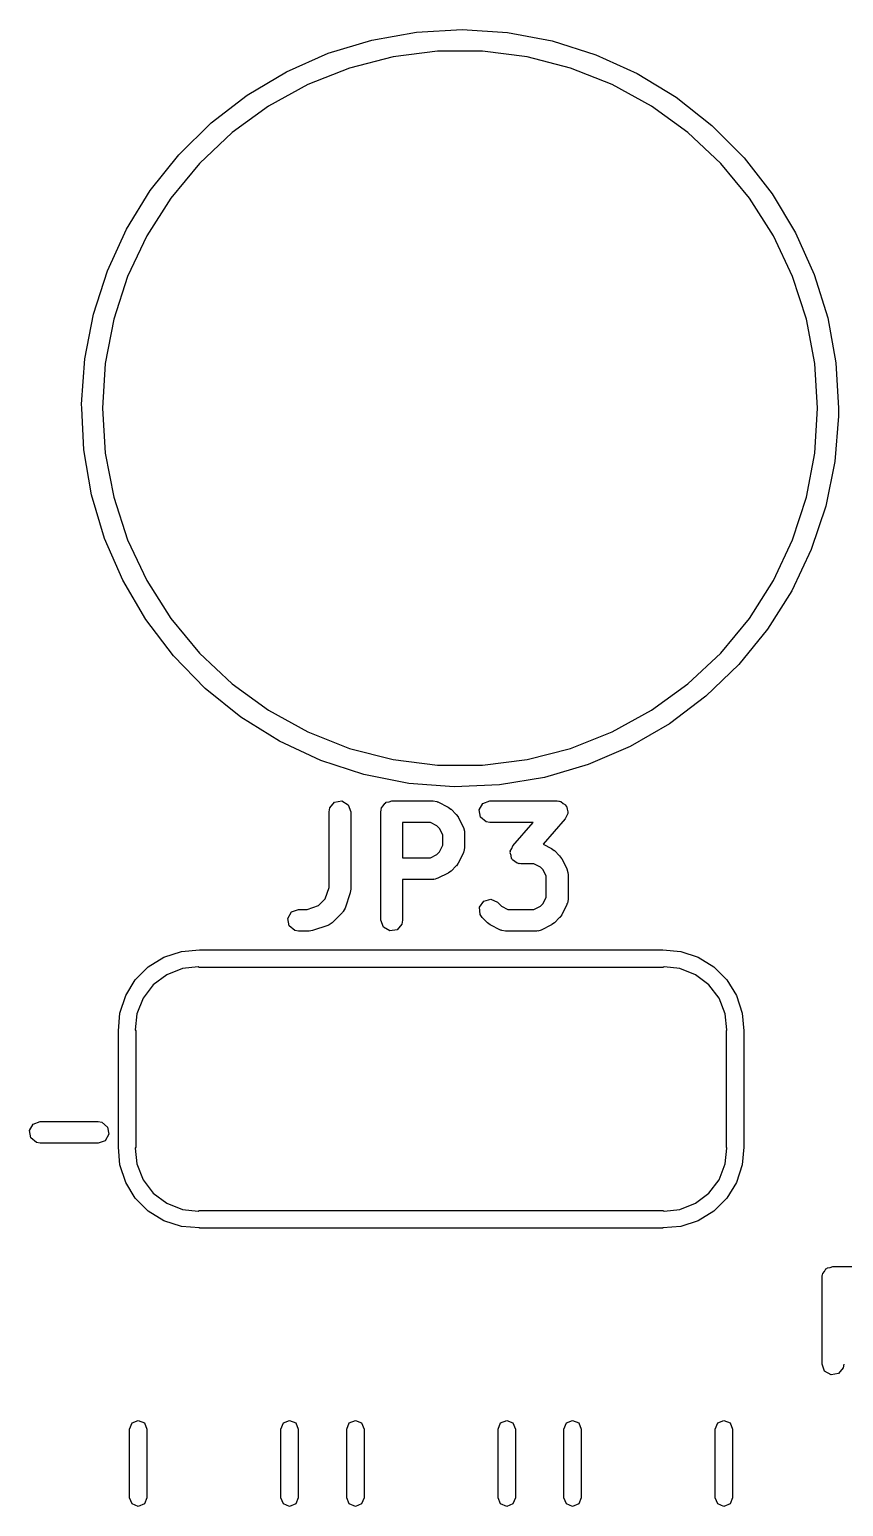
# Model space of a CAD drawing. Extents: x 83 to 117, y -104 to -70.4.
# Drawn here: x 83.03 to 88.65, y -80.58 to -70.39 of the extents above; entities that cross this region are included whole.
import ezdxf

# ---------------------------------------------------------------- set-up
doc = ezdxf.new("R2010")
doc.units = 0
doc.layers.add('BLACK', color=7, linetype='CONTINUOUS')

msp = doc.modelspace()

# ---------------------------------------------------------------- linework, layer by layer
at = {"layer": 'BLACK', "linetype": 'CONTINUOUS'}
for p, q in [((85.0885, -70.549), (85.3895, -70.4573)), ((85.3895, -70.4573), (85.6994, -70.4023)), ((85.6994, -70.4023), (86.0137, -70.385)), ((86.0137, -70.385), (86.3277, -70.4056)), ((86.3277, -70.4056), (86.6371, -70.4638)), ((86.6371, -70.4638), (86.9371, -70.5587)), ((84.8006, -70.6763), (85.0885, -70.549)), ((85.8449, -70.535), (85.5372, -70.5739)), ((86.1551, -70.535), (85.8449, -70.535)), ((86.4628, -70.5739), (86.1551, -70.535)), ((86.9371, -70.5587), (87.2236, -70.689)), ((85.2368, -70.651), (84.9484, -70.7652)), ((85.5372, -70.5739), (85.2368, -70.651)), ((86.7632, -70.651), (86.4628, -70.5739)), ((87.0516, -70.7652), (86.7632, -70.651)), ((84.5302, -70.8372), (84.8006, -70.6763)), ((84.9484, -70.7652), (84.6766, -70.9146)), ((87.3234, -70.9146), (87.0516, -70.7652)), ((87.2236, -70.689), (87.4924, -70.8527)), ((84.281, -71.0294), (84.5302, -70.8372)), ((87.4924, -70.8527), (87.7396, -71.0475)), ((84.6766, -70.9146), (84.4256, -71.0969)), ((87.5744, -71.0969), (87.3234, -70.9146)), ((84.0567, -71.2502), (84.281, -71.0294)), ((87.7396, -71.0475), (87.9615, -71.2707)), ((84.4256, -71.0969), (84.1995, -71.3093)), ((87.8005, -71.3093), (87.5744, -71.0969)), ((83.8605, -71.4964), (84.0567, -71.2502)), ((87.9615, -71.2707), (88.1551, -71.5188)), ((84.1995, -71.3093), (84.0018, -71.5482)), ((87.9982, -71.5482), (87.8005, -71.3093)), ((83.6954, -71.7643), (83.8605, -71.4964)), ((84.0018, -71.5482), (83.8356, -71.8101)), ((88.1644, -71.8101), (87.9982, -71.5482)), ((88.1551, -71.5188), (88.3174, -71.7885)), ((83.5636, -72.0501), (83.6954, -71.7643)), ((88.3174, -71.7885), (88.4462, -72.0757)), ((83.8356, -71.8101), (83.7036, -72.0908)), ((88.2964, -72.0908), (88.1644, -71.8101)), ((83.4672, -72.3497), (83.5636, -72.0501)), ((83.7036, -72.0908), (83.6077, -72.3858)), ((88.3923, -72.3858), (88.2964, -72.0908)), ((88.4462, -72.0757), (88.5395, -72.3762)), ((83.4074, -72.6587), (83.4672, -72.3497)), ((83.6077, -72.3858), (83.5496, -72.6904)), ((88.4504, -72.6904), (88.3923, -72.3858)), ((88.5395, -72.3762), (88.5961, -72.6858)), ((83.3851, -72.9726), (83.4074, -72.6587)), ((83.5496, -72.6904), (83.5301, -73)), ((88.4699, -73), (88.4504, -72.6904)), ((88.5961, -72.6858), (88.615, -73)), ((83.3865, -73), (83.3851, -72.9726)), ((83.4008, -73.287), (83.3865, -73)), ((83.5301, -73), (83.5496, -73.3096)), ((88.4504, -73.3096), (88.4699, -73)), ((88.615, -73), (88.6144, -73.0548)), ((88.6144, -73.0548), (88.5889, -73.3685)), ((83.4541, -73.5971), (83.4008, -73.287)), ((83.5496, -73.3096), (83.6077, -73.6142)), ((88.3923, -73.6142), (88.4504, -73.3096)), ((88.5889, -73.3685), (88.5259, -73.6768)), ((83.5443, -73.8987), (83.4541, -73.5971)), ((83.6077, -73.6142), (83.7036, -73.9092)), ((88.2964, -73.9092), (88.3923, -73.6142)), ((88.5259, -73.6768), (88.4263, -73.9754)), ((83.67, -74.1872), (83.5443, -73.8987)), ((83.7036, -73.9092), (83.8356, -74.1899)), ((88.1644, -74.1899), (88.2964, -73.9092)), ((88.4263, -73.9754), (88.2915, -74.2598)), ((83.8295, -74.4585), (83.67, -74.1872)), ((83.8356, -74.1899), (84.0018, -74.4518)), ((87.9982, -74.4518), (88.1644, -74.1899)), ((88.2915, -74.2598), (88.1236, -74.526)), ((84.0205, -74.7087), (83.8295, -74.4585)), ((84.0018, -74.4518), (84.1995, -74.6907)), ((87.8005, -74.6907), (87.9982, -74.4518)), ((88.1236, -74.526), (87.9249, -74.77)), ((84.2401, -74.9341), (84.0205, -74.7087)), ((84.1995, -74.6907), (84.4256, -74.9031)), ((87.5744, -74.9031), (87.8005, -74.6907)), ((87.9249, -74.77), (87.6983, -74.9885)), ((84.4852, -75.1316), (84.2401, -74.9341)), ((84.4256, -74.9031), (84.6766, -75.0854)), ((87.3234, -75.0854), (87.5744, -74.9031)), ((87.6983, -74.9885), (87.4471, -75.1781)), ((84.7522, -75.2981), (84.4852, -75.1316)), ((84.6766, -75.0854), (84.9484, -75.2348)), ((87.0516, -75.2348), (87.3234, -75.0854)), ((84.9484, -75.2348), (85.2368, -75.349)), ((86.7632, -75.349), (87.0516, -75.2348)), ((87.4471, -75.1781), (87.175, -75.3362)), ((85.0374, -75.4314), (84.7522, -75.2981)), ((85.2368, -75.349), (85.5372, -75.4261)), ((86.4628, -75.4261), (86.7632, -75.349)), ((87.175, -75.3362), (86.8858, -75.4604)), ((85.3364, -75.5294), (85.0374, -75.4314)), ((85.5372, -75.4261), (85.8449, -75.465)), ((86.1551, -75.465), (86.4628, -75.4261)), ((86.8858, -75.4604), (86.5838, -75.549)), ((85.6451, -75.5908), (85.3364, -75.5294)), ((85.8449, -75.465), (86.1551, -75.465)), ((86.5838, -75.549), (86.2733, -75.6007)), ((85.9589, -75.6147), (85.6451, -75.5908)), ((86.2733, -75.6007), (85.9589, -75.6147)), ((85.0956, -75.7853), (85.1001, -75.7596)), ((85.1001, -75.7596), (85.1331, -75.7203)), ((85.1331, -75.7203), (85.1836, -75.7114)), ((85.1836, -75.7114), (85.228, -75.7371)), ((85.228, -75.7371), (85.2456, -75.7853)), ((85.4555, -75.7694), (85.4572, -75.7596)), ((85.4572, -75.7596), (85.4698, -75.7447)), ((85.4698, -75.7447), (85.4795, -75.7278)), ((85.4795, -75.7278), (85.4859, -75.7255)), ((85.4859, -75.7255), (85.4902, -75.7203)), ((85.4902, -75.7203), (85.5094, -75.7169)), ((85.5094, -75.7169), (85.5277, -75.7103)), ((85.5277, -75.7103), (85.8134, -75.7103)), ((85.8134, -75.7103), (85.8391, -75.7148)), ((85.8391, -75.7148), (85.8425, -75.7177)), ((85.8425, -75.7177), (85.847, -75.7182)), ((85.847, -75.7182), (85.9184, -75.7539)), ((85.9184, -75.7539), (85.9364, -75.7673)), ((86.1324, -75.7722), (86.1581, -75.7278)), ((86.1581, -75.7278), (86.2063, -75.7103)), ((86.2063, -75.7103), (86.6706, -75.7103)), ((86.6706, -75.7103), (86.6817, -75.7122)), ((86.6817, -75.7122), (86.6851, -75.7117)), ((86.6851, -75.7117), (86.6878, -75.7133)), ((86.6878, -75.7133), (86.6962, -75.7148)), ((86.6962, -75.7148), (86.7117, -75.7278)), ((86.7117, -75.7278), (86.729, -75.7383)), ((86.729, -75.7383), (86.7309, -75.7439)), ((86.7309, -75.7439), (86.7355, -75.7478)), ((86.7355, -75.7478), (86.739, -75.7677)), ((85.0956, -76.3088), (85.0956, -75.7853)), ((85.2456, -75.7853), (85.2456, -76.321)), ((85.4527, -75.7853), (85.4544, -75.7755)), ((85.4527, -76.5353), (85.4527, -75.7853)), ((85.4538, -75.7722), (85.4555, -75.7694)), ((85.4544, -75.7755), (85.4538, -75.7722)), ((85.6027, -75.8603), (85.6027, -76.1031)), ((85.7957, -75.8603), (85.6027, -75.8603)), ((85.8404, -75.8826), (85.7957, -75.8603)), ((85.9364, -75.7673), (85.9379, -75.7679)), ((85.9379, -75.7679), (85.9736, -75.8037)), ((85.9736, -75.8037), (85.9865, -75.822)), ((85.9865, -75.822), (85.9876, -75.8232)), ((85.9876, -75.8232), (86.0234, -75.8946)), ((86.1413, -75.8228), (86.1324, -75.7722)), ((86.1806, -75.8557), (86.1413, -75.8228)), ((86.2063, -75.8603), (86.1806, -75.8557)), ((86.5053, -75.8603), (86.2063, -75.8603)), ((86.3641, -76.0216), (86.5053, -75.8603)), ((86.727, -75.8347), (86.5735, -76.01)), ((86.7343, -75.8158), (86.727, -75.8347)), ((86.7444, -75.7983), (86.7343, -75.8158)), ((86.739, -75.7677), (86.7455, -75.7868)), ((86.7455, -75.7868), (86.7434, -75.7924)), ((86.7434, -75.7924), (86.7444, -75.7983)), ((85.8589, -75.9011), (85.8404, -75.8826)), ((85.8813, -75.9458), (85.8589, -75.9011)), ((85.8813, -76.0176), (85.8813, -75.9458)), ((86.0234, -75.8946), (86.0308, -75.9196)), ((86.0308, -75.9196), (86.0297, -75.9239)), ((86.0297, -75.9239), (86.0313, -75.9281)), ((86.0313, -75.9281), (86.0313, -76.0353)), ((85.8404, -76.0808), (85.8589, -76.0623)), ((85.8589, -76.0623), (85.8813, -76.0176)), ((86.0234, -76.0688), (85.9876, -76.1402)), ((86.0239, -76.0644), (86.0234, -76.0688)), ((86.0268, -76.0609), (86.0239, -76.0644)), ((86.0313, -76.0353), (86.0268, -76.0609)), ((86.3456, -76.0694), (86.3477, -76.0639)), ((86.3521, -76.0886), (86.3456, -76.0694)), ((86.3467, -76.058), (86.3568, -76.0404)), ((86.3477, -76.0639), (86.3467, -76.058)), ((86.3568, -76.0404), (86.3641, -76.0216)), ((86.5735, -76.01), (86.6327, -76.0396)), ((86.6327, -76.0396), (86.6507, -76.053)), ((86.6507, -76.053), (86.6522, -76.0537)), ((86.6522, -76.0537), (86.6879, -76.0894)), ((85.6027, -76.1031), (85.7957, -76.1031)), ((85.7957, -76.1031), (85.8404, -76.0808)), ((85.9736, -76.1597), (85.9379, -76.1954)), ((85.9743, -76.1582), (85.9736, -76.1597)), ((85.9876, -76.1402), (85.9743, -76.1582)), ((86.3556, -76.1085), (86.3521, -76.0886)), ((86.3602, -76.1123), (86.3556, -76.1085)), ((86.3621, -76.118), (86.3602, -76.1123)), ((86.3794, -76.1285), (86.3621, -76.118)), ((86.3949, -76.1415), (86.3794, -76.1285)), ((86.4034, -76.1429), (86.3949, -76.1415)), ((86.406, -76.1446), (86.4034, -76.1429)), ((86.4095, -76.144), (86.406, -76.1446)), ((86.4206, -76.146), (86.4095, -76.144)), ((86.51, -76.146), (86.4206, -76.146)), ((86.5547, -76.1683), (86.51, -76.146)), ((86.5732, -76.1868), (86.5547, -76.1683)), ((86.6879, -76.0894), (86.7007, -76.1077)), ((86.7007, -76.1077), (86.7019, -76.1089)), ((86.7019, -76.1089), (86.7376, -76.1803)), ((85.8134, -76.2531), (85.6027, -76.2531)), ((85.6027, -76.2531), (85.6027, -76.5353)), ((85.8176, -76.2516), (85.8134, -76.2531)), ((85.822, -76.2526), (85.8176, -76.2516)), ((85.847, -76.2452), (85.822, -76.2526)), ((85.9184, -76.2095), (85.847, -76.2452)), ((85.9195, -76.2083), (85.9184, -76.2095)), ((85.9379, -76.1954), (85.9195, -76.2083)), ((86.5956, -76.2315), (86.5732, -76.1868)), ((86.5956, -76.3747), (86.5956, -76.2315)), ((86.7376, -76.1803), (86.7451, -76.2053)), ((86.7451, -76.2053), (86.744, -76.2096)), ((86.744, -76.2096), (86.7456, -76.2138)), ((86.7456, -76.2138), (86.7456, -76.3924)), ((85.0693, -76.3876), (85.0956, -76.3088)), ((85.2417, -76.3447), (85.206, -76.4518)), ((85.2456, -76.321), (85.2417, -76.3431)), ((85.2417, -76.3431), (85.2417, -76.3447)), ((86.5732, -76.4194), (86.5956, -76.3747)), ((84.811, -76.5222), (84.8366, -76.4778)), ((84.8366, -76.4778), (84.8848, -76.4603)), ((84.8848, -76.4603), (84.9441, -76.4603)), ((84.9441, -76.4603), (85.0229, -76.434)), ((85.0229, -76.434), (85.0693, -76.3876)), ((85.1898, -76.4771), (85.1879, -76.4812)), ((85.1936, -76.4747), (85.1898, -76.4771)), ((85.206, -76.4518), (85.1936, -76.4747)), ((86.1338, -76.4444), (86.1633, -76.4024)), ((86.1383, -76.4955), (86.1338, -76.4444)), ((86.1633, -76.4024), (86.2128, -76.3891)), ((86.2128, -76.3891), (86.2593, -76.4108)), ((86.2593, -76.4108), (86.2864, -76.4379)), ((86.2864, -76.4379), (86.3311, -76.4603)), ((86.3311, -76.4603), (86.51, -76.4603)), ((86.51, -76.4603), (86.5547, -76.4379)), ((86.5547, -76.4379), (86.5732, -76.4194)), ((86.7376, -76.426), (86.7019, -76.4974)), ((86.7382, -76.4215), (86.7376, -76.426)), ((86.741, -76.4181), (86.7382, -76.4215)), ((86.7456, -76.3924), (86.741, -76.4181)), ((84.8199, -76.5728), (84.811, -76.5222)), ((84.8592, -76.6057), (84.8199, -76.5728)), ((85.0871, -76.5707), (84.98, -76.6064)), ((85.0906, -76.5679), (85.0871, -76.5707)), ((85.0951, -76.5675), (85.0906, -76.5679)), ((85.1165, -76.5526), (85.0951, -76.5675)), ((85.1879, -76.4812), (85.1165, -76.5526)), ((85.4702, -76.5835), (85.4527, -76.5353)), ((85.5982, -76.5609), (85.5652, -76.6002)), ((85.6027, -76.5353), (85.5982, -76.5609)), ((86.1532, -76.5169), (86.1383, -76.4955)), ((86.189, -76.5526), (86.1532, -76.5169)), ((86.1904, -76.5533), (86.189, -76.5526)), ((86.2084, -76.5666), (86.1904, -76.5533)), ((86.2799, -76.6024), (86.2084, -76.5666)), ((86.6327, -76.5666), (86.5612, -76.6024)), ((86.6338, -76.5654), (86.6327, -76.5666)), ((86.6522, -76.5526), (86.6338, -76.5654)), ((86.6879, -76.5169), (86.6522, -76.5526)), ((86.6886, -76.5154), (86.6879, -76.5169)), ((86.7019, -76.4974), (86.6886, -76.5154)), ((84.8848, -76.6103), (84.8592, -76.6057)), ((84.9563, -76.6103), (84.8848, -76.6103)), ((84.9578, -76.6097), (84.9563, -76.6103)), ((84.98, -76.6064), (84.9578, -76.6097)), ((85.5147, -76.6091), (85.4702, -76.5835)), ((85.5652, -76.6002), (85.5147, -76.6091)), ((86.2843, -76.6029), (86.2799, -76.6024)), ((86.2878, -76.6057), (86.2843, -76.6029)), ((86.3134, -76.6103), (86.2878, -76.6057)), ((86.5277, -76.6103), (86.3134, -76.6103)), ((86.5319, -76.6087), (86.5277, -76.6103)), ((86.5363, -76.6098), (86.5319, -76.6087)), ((86.5612, -76.6024), (86.5363, -76.6098)), ((83.9548, -76.7902), (84.0754, -76.7506)), ((84.0754, -76.7506), (84.1994, -76.7403)), ((84.1994, -76.7403), (84.2, -76.74)), ((84.2, -76.74), (87.4, -76.74)), ((87.4, -76.74), (87.4006, -76.7403)), ((87.4006, -76.7403), (87.5246, -76.7506)), ((87.5246, -76.7506), (87.6452, -76.7902)), ((83.7567, -76.9466), (83.8466, -76.8567)), ((83.8466, -76.8567), (83.9548, -76.7902)), ((84.0822, -76.8679), (83.9739, -76.9107)), ((84.1908, -76.8567), (84.0822, -76.8679)), ((84.198, -76.86), (84.1908, -76.8567)), ((84.199, -76.8596), (84.198, -76.86)), ((84.2, -76.86), (84.199, -76.8596)), ((87.4, -76.86), (84.2, -76.86)), ((87.401, -76.8596), (87.4, -76.86)), ((87.402, -76.86), (87.401, -76.8596)), ((87.4092, -76.8567), (87.402, -76.86)), ((87.5178, -76.8679), (87.4092, -76.8567)), ((87.6261, -76.9107), (87.5178, -76.8679)), ((87.6452, -76.7902), (87.7534, -76.8567)), ((87.7534, -76.8567), (87.8433, -76.9466)), ((83.6902, -77.0548), (83.7567, -76.9466)), ((83.8811, -76.9811), (83.8107, -77.0739)), ((83.9739, -76.9107), (83.8811, -76.9811)), ((87.7189, -76.9811), (87.6261, -76.9107)), ((87.7893, -77.0739), (87.7189, -76.9811)), ((87.8433, -76.9466), (87.9098, -77.0548)), ((83.6506, -77.1754), (83.6902, -77.0548)), ((83.8107, -77.0739), (83.7679, -77.1822)), ((87.8321, -77.1822), (87.7893, -77.0739)), ((87.9098, -77.0548), (87.9494, -77.1754)), ((83.6403, -77.2994), (83.6506, -77.1754)), ((83.7679, -77.1822), (83.7567, -77.2908)), ((87.8433, -77.2908), (87.8321, -77.1822)), ((87.9494, -77.1754), (87.9597, -77.2994)), ((83.7567, -77.2908), (83.76, -77.298)), ((87.84, -77.298), (87.8433, -77.2908)), ((83.64, -77.3), (83.6403, -77.2994)), ((83.64, -78.1), (83.64, -77.3)), ((83.76, -77.298), (83.7596, -77.299)), ((83.7596, -77.299), (83.76, -77.3)), ((83.76, -77.3), (83.76, -78.1)), ((87.8404, -77.299), (87.84, -77.298)), ((87.84, -77.3), (87.8404, -77.299)), ((87.84, -78.1), (87.84, -77.3)), ((87.9597, -77.2994), (87.96, -77.3)), ((87.96, -77.3), (87.96, -78.1)), ((83.0261, -77.987), (83.0518, -77.9425)), ((83.035, -78.0375), (83.0261, -77.987)), ((83.0518, -77.9425), (83.1, -77.925)), ((83.1, -77.925), (83.5, -77.925)), ((83.5, -77.925), (83.5257, -77.9295)), ((83.5257, -77.9295), (83.565, -77.9625)), ((83.565, -77.9625), (83.5739, -78.013)), ((83.0743, -78.0705), (83.035, -78.0375)), ((83.1, -78.075), (83.0743, -78.0705)), ((83.5, -78.075), (83.1, -78.075)), ((83.5482, -78.0575), (83.5, -78.075)), ((83.5739, -78.013), (83.5482, -78.0575)), ((83.6403, -78.1006), (83.64, -78.1)), ((83.6506, -78.2246), (83.6403, -78.1006)), ((83.76, -78.102), (83.7567, -78.1092)), ((83.7567, -78.1092), (83.7679, -78.2178)), ((83.76, -78.1), (83.7596, -78.101)), ((83.7596, -78.101), (83.76, -78.102)), ((87.8321, -78.2178), (87.8433, -78.1092)), ((87.8404, -78.101), (87.84, -78.1)), ((87.84, -78.102), (87.8404, -78.101)), ((87.8433, -78.1092), (87.84, -78.102)), ((87.9597, -78.1006), (87.9494, -78.2246)), ((87.96, -78.1), (87.9597, -78.1006)), ((83.6902, -78.3452), (83.6506, -78.2246)), ((83.7679, -78.2178), (83.8107, -78.3261)), ((87.7893, -78.3261), (87.8321, -78.2178)), ((87.9494, -78.2246), (87.9098, -78.3452)), ((83.7567, -78.4534), (83.6902, -78.3452)), ((83.8107, -78.3261), (83.8811, -78.4189)), ((87.7189, -78.4189), (87.7893, -78.3261)), ((87.9098, -78.3452), (87.8433, -78.4534)), ((83.8466, -78.5433), (83.7567, -78.4534)), ((83.8811, -78.4189), (83.9739, -78.4893)), ((83.9739, -78.4893), (84.0822, -78.5321)), ((87.5178, -78.5321), (87.6261, -78.4893)), ((87.6261, -78.4893), (87.7189, -78.4189)), ((87.8433, -78.4534), (87.7534, -78.5433)), ((83.9548, -78.6098), (83.8466, -78.5433)), ((84.0754, -78.6494), (83.9548, -78.6098)), ((84.0822, -78.5321), (84.1908, -78.5433)), ((84.1908, -78.5433), (84.198, -78.54)), ((84.198, -78.54), (84.199, -78.5404)), ((84.199, -78.5404), (84.2, -78.54)), ((84.2, -78.54), (87.4, -78.54)), ((87.4, -78.54), (87.401, -78.5404)), ((87.401, -78.5404), (87.402, -78.54)), ((87.402, -78.54), (87.4092, -78.5433)), ((87.4092, -78.5433), (87.5178, -78.5321)), ((87.6452, -78.6098), (87.5246, -78.6494)), ((87.7534, -78.5433), (87.6452, -78.6098)), ((84.1994, -78.6597), (84.0754, -78.6494)), ((84.2, -78.66), (84.1994, -78.6597)), ((87.4, -78.66), (84.2, -78.66)), ((87.4006, -78.6597), (87.4, -78.66)), ((87.5246, -78.6494), (87.4006, -78.6597)), ((88.5573, -78.9317), (88.5756, -78.9251)), ((88.5756, -78.9251), (88.8042, -78.9251)), ((88.5006, -79.0001), (88.5023, -78.9903)), ((88.5006, -79.6001), (88.5006, -79.0001)), ((88.5017, -78.987), (88.5034, -78.9841)), ((88.5023, -78.9903), (88.5017, -78.987)), ((88.5034, -78.9841), (88.5051, -78.9744)), ((88.5051, -78.9744), (88.5176, -78.9595)), ((88.5176, -78.9595), (88.5274, -78.9426)), ((88.5274, -78.9426), (88.5337, -78.9403)), ((88.5337, -78.9403), (88.5381, -78.9351)), ((88.5381, -78.9351), (88.5573, -78.9317)), ((88.5181, -79.6483), (88.5006, -79.6001)), ((88.6461, -79.6257), (88.6131, -79.665)), ((88.6506, -79.6001), (88.6461, -79.6257)), ((88.5626, -79.6739), (88.5181, -79.6483)), ((88.6131, -79.665), (88.5626, -79.6739)), ((83.7175, -80.0479), (83.7351, -80.0055)), ((83.7175, -80.5224), (83.7175, -80.0479)), ((83.7351, -80.0055), (83.7775, -79.9879)), ((83.7775, -79.9879), (83.8199, -80.0055)), ((83.8199, -80.0055), (83.8375, -80.0479)), ((83.8375, -80.0479), (83.8375, -80.5224)), ((84.7625, -80.0479), (84.7801, -80.0055)), ((84.7625, -80.5224), (84.7625, -80.0479)), ((84.7801, -80.0055), (84.8225, -79.9879)), ((84.8225, -79.9879), (84.8649, -80.0055)), ((84.8649, -80.0055), (84.8825, -80.0479)), ((84.8825, -80.0479), (84.8825, -80.5224)), ((85.2175, -80.0479), (85.2351, -80.0055)), ((85.2175, -80.5224), (85.2175, -80.0479)), ((85.2351, -80.0055), (85.2775, -79.9879)), ((85.2775, -79.9879), (85.3199, -80.0055)), ((85.3199, -80.0055), (85.3375, -80.0479)), ((85.3375, -80.0479), (85.3375, -80.5224)), ((86.2625, -80.0479), (86.2801, -80.0055)), ((86.2625, -80.5224), (86.2625, -80.0479)), ((86.2801, -80.0055), (86.3225, -79.9879)), ((86.3225, -79.9879), (86.3649, -80.0055)), ((86.3649, -80.0055), (86.3825, -80.0479)), ((86.3825, -80.0479), (86.3825, -80.5224)), ((86.7175, -80.0479), (86.7351, -80.0055)), ((86.7175, -80.5224), (86.7175, -80.0479)), ((86.7351, -80.0055), (86.7775, -79.9879)), ((86.7775, -79.9879), (86.8199, -80.0055)), ((86.8199, -80.0055), (86.8375, -80.0479)), ((86.8375, -80.0479), (86.8375, -80.5224)), ((87.7625, -80.0479), (87.7801, -80.0055)), ((87.7625, -80.5224), (87.7625, -80.0479)), ((87.7801, -80.0055), (87.8225, -79.9879)), ((87.8225, -79.9879), (87.8649, -80.0055)), ((87.8649, -80.0055), (87.8825, -80.0479)), ((87.8825, -80.0479), (87.8825, -80.5224)), ((83.7351, -80.5648), (83.7175, -80.5224)), ((83.8375, -80.5224), (83.8199, -80.5648)), ((84.7801, -80.5648), (84.7625, -80.5224)), ((84.8825, -80.5224), (84.8649, -80.5648)), ((85.2351, -80.5648), (85.2175, -80.5224)), ((85.3375, -80.5224), (85.3199, -80.5648)), ((86.2801, -80.5648), (86.2625, -80.5224)), ((86.3825, -80.5224), (86.3649, -80.5648)), ((86.7351, -80.5648), (86.7175, -80.5224)), ((86.8375, -80.5224), (86.8199, -80.5648)), ((87.7801, -80.5648), (87.7625, -80.5224)), ((87.8825, -80.5224), (87.8649, -80.5648)), ((83.7775, -80.5824), (83.7351, -80.5648)), ((83.8199, -80.5648), (83.7775, -80.5824)), ((84.8225, -80.5824), (84.7801, -80.5648)), ((84.8649, -80.5648), (84.8225, -80.5824)), ((85.2775, -80.5824), (85.2351, -80.5648)), ((85.3199, -80.5648), (85.2775, -80.5824)), ((86.3225, -80.5824), (86.2801, -80.5648)), ((86.3649, -80.5648), (86.3225, -80.5824)), ((86.7775, -80.5824), (86.7351, -80.5648)), ((86.8199, -80.5648), (86.7775, -80.5824)), ((87.8225, -80.5824), (87.7801, -80.5648)), ((87.8649, -80.5648), (87.8225, -80.5824))]:
    msp.add_line(p, q, dxfattribs=at)

doc.saveas('drawing.dxf')
